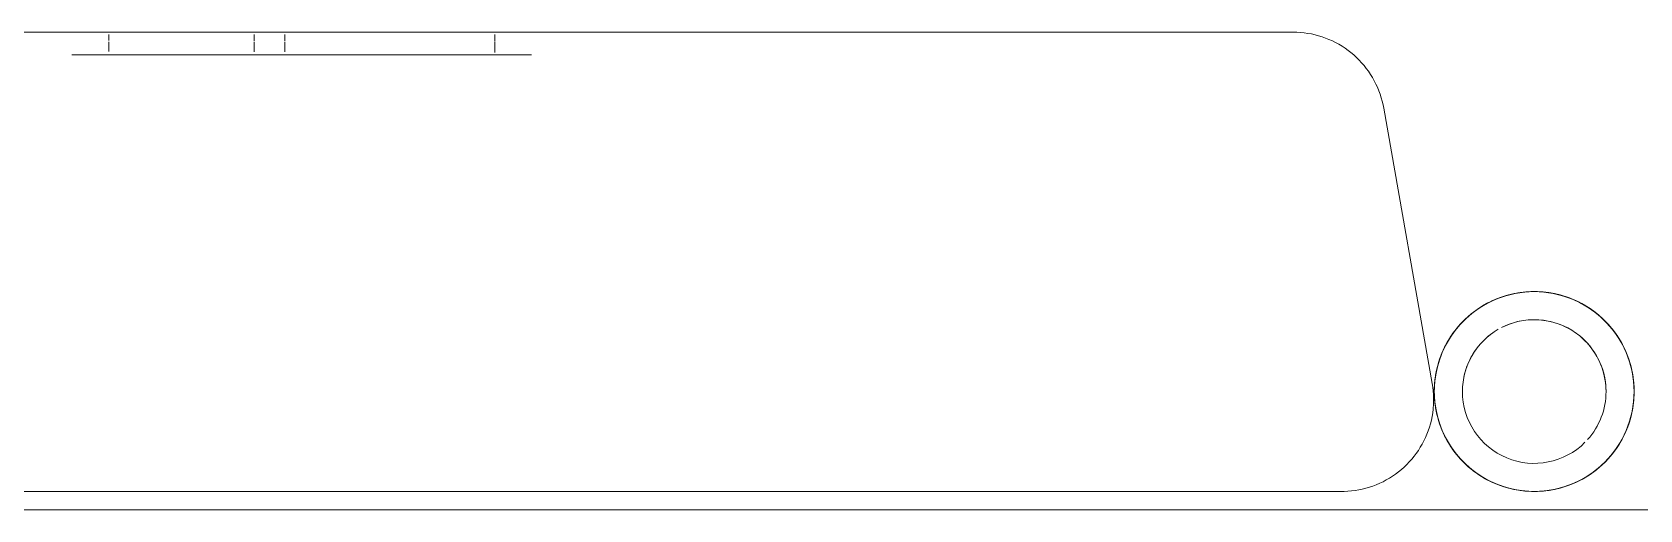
# Model space of a CAD drawing. Header units: metres. Extents: x -0.9 to 62, y -37.3 to 60.
# Drawn here: x 30.3134 to 30.4009, y 0.405 to 0.431 of the extents above; entities that cross this region are included whole.
import ezdxf

# ---------------------------------------------------------------- set-up
doc = ezdxf.new("R2010")
doc.units = ezdxf.units.M
doc.layers.add('P-SANR-FIXT', color=7, linetype='Continuous', lineweight=5)

# ---------------------------------------------------------------- blocks, each defined once
blk = doc.blocks.new('UT_Bacia com caixa acoplada - UT_Bacia com caixa acoplada-3720114-CC')
at = {"layer": 'P-SANR-FIXT'}
for p, q in [((58.974705, 0.431), (58.730768, 0.431)), ((58.992426, 0.431), (58.992687, 0.431)), ((59.001287, 0.411868), (58.998642, 0.426868)), ((58.730768, 0.406), (58.974705, 0.406)), ((59.148277, 0.405), (58.743, 0.405))]:
    blk.add_line(p, q, dxfattribs=at)
at = {"layer": 'P-SANR-FIXT', "color": 253, "true_color": 0xa6a6a6}
for p, q in [((58.927234, 0.431), (58.937018, 0.431)), ((58.936913, 0.431), (58.929234, 0.431)), ((58.929234, 0.430865), (58.929234, 0.430542)), ((58.938825, 0.431), (58.937147, 0.431)), ((58.950247, 0.431), (58.937147, 0.431)), ((58.937147, 0.430865), (58.937147, 0.430529)), ((58.938825, 0.431), (58.952247, 0.431)), ((58.938825, 0.430865), (58.938825, 0.430527)), ((58.950247, 0.430508), (58.950247, 0.430865)), ((58.950342, 0.431), (58.951445, 0.431)), ((58.951836, 0.431), (58.952247, 0.431)), ((58.937018, 0.429773), (58.927234, 0.429773)), ((58.929234, 0.430468), (58.929234, 0.429949)), ((58.929234, 0.429773), (58.936913, 0.429773)), ((58.937147, 0.430468), (58.937147, 0.429928)), ((58.937147, 0.429773), (58.950247, 0.429773)), ((58.937147, 0.429773), (58.938825, 0.429773)), ((58.938825, 0.430468), (58.938825, 0.429924)), ((58.952247, 0.429773), (58.938825, 0.429773)), ((58.950247, 0.429894), (58.950247, 0.430468)), ((58.951445, 0.429773), (58.950342, 0.429773)), ((58.952247, 0.429773), (58.951836, 0.429773))]:
    blk.add_line(p, q, dxfattribs=at)
at = {"layer": 'P-SANR-FIXT', "color": 254, "true_color": 0xdfdfdf}
for p, q in [((58.929017, 0.431), (58.937018, 0.431)), ((58.936913, 0.431), (58.929234, 0.431)), ((58.946397, 0.431), (58.936913, 0.431)), ((58.937129, 0.431), (58.944537, 0.431)), ((58.950044, 0.431), (58.944537, 0.431)), ((58.946397, 0.431), (58.950342, 0.431)), ((58.950247, 0.431), (58.949846, 0.431)), ((58.950247, 0.430508), (58.950247, 0.430865)), ((58.950342, 0.431), (58.952039, 0.431)), ((58.950419, 0.431), (58.951836, 0.431)), ((58.951445, 0.431), (58.952039, 0.431)), ((58.992136, 0.431), (58.992426, 0.431)), ((58.993694, 0.431), (58.993717, 0.431)), ((58.993717, 0.431), (58.993718, 0.431)), ((58.993718, 0.431), (58.993918, 0.430996)), ((58.937018, 0.429773), (58.929017, 0.429773)), ((58.929234, 0.429773), (58.933563, 0.429773)), ((58.933563, 0.429773), (58.936913, 0.429773)), ((58.936913, 0.429773), (58.946397, 0.429773)), ((58.944537, 0.429773), (58.937129, 0.429773)), ((58.944537, 0.429773), (58.949464, 0.429773)), ((58.950342, 0.429773), (58.946397, 0.429773)), ((58.949464, 0.429773), (58.950044, 0.429773)), ((58.949846, 0.429773), (58.950247, 0.429773)), ((58.950247, 0.430064), (58.950247, 0.430468)), ((58.951445, 0.429773), (58.950342, 0.429773)), ((58.951836, 0.429773), (58.950419, 0.429773)), ((58.952039, 0.429773), (58.951445, 0.429773)), ((58.952039, 0.429773), (58.951445, 0.429773)), ((58.998219, 0.428178), (58.998302, 0.427997)), ((59.001352, 0.410673), (59.001343, 0.410568)), ((58.999898, 0.407464), (58.999754, 0.407326)), ((58.974939, 0.406), (58.974705, 0.406)), ((58.99649, 0.406002), (58.996363, 0.406))]:
    blk.add_line(p, q, dxfattribs=at)
at = {"layer": 'P-SANR-FIXT', "color": 7, "true_color": 0xf3f3f3}
for p, q in [((58.946397, 0.431), (58.936913, 0.431)), ((58.937129, 0.431), (58.944537, 0.431)), ((58.950044, 0.431), (58.944537, 0.431)), ((58.946397, 0.431), (58.950342, 0.431)), ((58.936913, 0.429773), (58.946397, 0.429773)), ((58.944537, 0.429773), (58.937129, 0.429773)), ((58.944537, 0.429773), (58.950044, 0.429773)), ((58.950342, 0.429773), (58.946397, 0.429773)), ((59.001132, 0.409496), (59.001068, 0.409307))]:
    blk.add_line(p, q, dxfattribs=at)
at = {"layer": 'P-SANR-FIXT', "color": 7, "true_color": 0xfafafa}
for p, q in [((58.949846, 0.431), (58.937147, 0.431)), ((58.937147, 0.431), (58.938825, 0.431)), ((58.937147, 0.430865), (58.937147, 0.430529)), ((58.938965, 0.431), (58.950419, 0.431)), ((58.938825, 0.429773), (58.937147, 0.429773)), ((58.937147, 0.429773), (58.949846, 0.429773)), ((58.938825, 0.430468), (58.938825, 0.429924)), ((58.950419, 0.429773), (58.938965, 0.429773))]:
    blk.add_line(p, q, dxfattribs=at)
at = {"layer": 'P-SANR-FIXT', "color": 7, "true_color": 0xfefefe}
blk.add_line((59.001341, 0.411472), (59.001356, 0.411273), dxfattribs=at)
at = {"layer": 'P-SANR-FIXT', "flags": 128}
for points in [[(58.993718, 0.431), (58.993703, 0.431), (58.993657, 0.431), (58.993581, 0.431), (58.993475, 0.431), (58.993339, 0.431), (58.993173, 0.431), (58.992978, 0.431), (58.992753, 0.431), (58.992499, 0.431), (58.992217, 0.431), (58.991907, 0.431), (58.99157, 0.431), (58.991205, 0.431), (58.990814, 0.431), (58.990397, 0.431), (58.989955, 0.431), (58.989489, 0.431), (58.988999, 0.431), (58.988487, 0.431), (58.987952, 0.431), (58.987396, 0.431), (58.986819, 0.431), (58.986224, 0.431), (58.98561, 0.431), (58.984978, 0.431), (58.98433, 0.431), (58.983667, 0.431), (58.982989, 0.431), (58.982298, 0.431), (58.981595, 0.431), (58.980881, 0.431), (58.980157, 0.431), (58.979424, 0.431), (58.978684, 0.431), (58.977937, 0.431), (58.977185, 0.431), (58.976429, 0.431), (58.975671, 0.431), (58.974911, 0.431), (58.974705, 0.431)], [(58.995291, 0.430746), (58.99548, 0.430679), (58.995665, 0.430605), (58.995848, 0.430524), (58.996027, 0.430435), (58.996203, 0.430339), (58.996374, 0.430236), (58.996541, 0.430127), (58.996704, 0.43001)], [(58.997163, 0.429624), (58.997305, 0.429484), (58.997441, 0.429337), (58.997572, 0.429186)], [(58.998607, 0.406532), (58.998426, 0.406445), (58.998242, 0.406367), (58.998056, 0.406295), (58.997866, 0.406231)], [(58.974705, 0.406), (58.975571, 0.406), (58.976436, 0.406), (58.977298, 0.406), (58.978156, 0.406), (58.979008, 0.406), (58.979853, 0.406), (58.980691, 0.406), (58.981518, 0.406), (58.982335, 0.406), (58.983139, 0.406), (58.98393, 0.406), (58.984706, 0.406), (58.985467, 0.406), (58.98621, 0.406), (58.986934, 0.406), (58.987639, 0.406), (58.988324, 0.406), (58.988986, 0.406), (58.989626, 0.406), (58.990242, 0.406), (58.990833, 0.406), (58.991398, 0.406), (58.991936, 0.406), (58.992447, 0.406), (58.99293, 0.406), (58.993383, 0.406), (58.993807, 0.406), (58.994199, 0.406), (58.994561, 0.406), (58.994891, 0.406), (58.995189, 0.406), (58.995454, 0.406), (58.995686, 0.406), (58.995884, 0.406), (58.996048, 0.406), (58.996178, 0.406), (58.996274, 0.406), (58.996335, 0.406), (58.996362, 0.406), (58.996363, 0.406)]]:
    blk.add_lwpolyline(points, dxfattribs=at)
at = {"layer": 'P-SANR-FIXT', "color": 253, "true_color": 0xa6a6a6, "flags": 128}
for points in [[(58.974705, 0.431), (58.975466, 0.431), (58.976225, 0.431), (58.976981, 0.431), (58.977734, 0.431), (58.978483, 0.431), (58.979225, 0.431), (58.97996, 0.431), (58.980686, 0.431), (58.981403, 0.431), (58.981981, 0.431)], [(58.982109, 0.431), (58.982804, 0.431), (58.983485, 0.431), (58.984152, 0.431), (58.984805, 0.431)], [(58.985065, 0.431), (58.985441, 0.431), (58.98606, 0.431), (58.98666, 0.431), (58.987242, 0.431), (58.987804, 0.431), (58.988149, 0.431)], [(58.988344, 0.431), (58.988863, 0.431), (58.989359, 0.431), (58.989832, 0.431), (58.99028, 0.431), (58.990704, 0.431), (58.991102, 0.431), (58.991474, 0.431), (58.991819, 0.431), (58.992136, 0.431)], [(58.992687, 0.431), (58.99292, 0.431), (58.993123, 0.431), (58.993297, 0.431), (58.993442, 0.431), (58.993556, 0.431), (58.99364, 0.431), (58.993694, 0.431)], [(58.993918, 0.430996), (58.994118, 0.430984), (58.994317, 0.430964), (58.994515, 0.430936), (58.994712, 0.4309), (58.994907, 0.430857), (58.9951, 0.430805), (58.995291, 0.430746)], [(58.996704, 0.43001), (58.996862, 0.429888), (58.997015, 0.429759), (58.997163, 0.429624)], [(58.997572, 0.429186), (58.997696, 0.429029), (58.997814, 0.428868), (58.997926, 0.428702), (58.99803, 0.428531), (58.998128, 0.428357), (58.998219, 0.428178)], [(58.998302, 0.427997), (58.998378, 0.427812), (58.998447, 0.427624), (58.998508, 0.427434), (58.998562, 0.427241), (58.998607, 0.427046), (58.998642, 0.426868)], [(59.001287, 0.411868), (59.001318, 0.411671), (59.001341, 0.411472)], [(59.001343, 0.410568), (59.001335, 0.410474), (59.00131, 0.410275), (59.001277, 0.410078), (59.001237, 0.409882), (59.001188, 0.409688), (59.001132, 0.409496)], [(59.001356, 0.411273), (59.001363, 0.411073), (59.001361, 0.410873), (59.001352, 0.410673)], [(59.001068, 0.409307), (59.000996, 0.40912), (59.000917, 0.408936), (59.000831, 0.408756), (59.000738, 0.408579), (59.000637, 0.408406)], [(59.000417, 0.408073), (59.000296, 0.407913), (59.00017, 0.407758), (59.000037, 0.407608), (58.999898, 0.407464)], [(58.999754, 0.407326), (58.999604, 0.407193), (58.99945, 0.407066), (58.99929, 0.406946), (58.999125, 0.406832), (58.998957, 0.406725), (58.998784, 0.406625), (58.998607, 0.406532)], [(58.997866, 0.406231), (58.997674, 0.406175), (58.99748, 0.406126), (58.997284, 0.406086), (58.997087, 0.406053), (58.996889, 0.406028), (58.996689, 0.406011), (58.99649, 0.406002)], [(58.98008, 0.406), (58.979237, 0.406), (58.978386, 0.406), (58.97753, 0.406), (58.976669, 0.406), (58.975805, 0.406), (58.974939, 0.406)], [(58.985534, 0.406), (58.984913, 0.406), (58.984141, 0.406), (58.983354, 0.406), (58.982553, 0.406), (58.98174, 0.406), (58.980915, 0.406), (58.98012, 0.406)], [(58.993461, 0.406), (58.993055, 0.406), (58.99258, 0.406), (58.992077, 0.406), (58.991546, 0.406), (58.990988, 0.406), (58.990404, 0.406), (58.989794, 0.406), (58.989161, 0.406), (58.988505, 0.406), (58.987826, 0.406), (58.987126, 0.406), (58.986407, 0.406), (58.985669, 0.406)], [(58.994653, 0.406), (58.9943, 0.406), (58.993916, 0.406), (58.9935, 0.406)], [(58.996294, 0.406), (58.996207, 0.406), (58.996086, 0.406), (58.995931, 0.406), (58.995742, 0.406), (58.99552, 0.406), (58.995264, 0.406), (58.994975, 0.406)]]:
    blk.add_lwpolyline(points, dxfattribs=at)
at = {"layer": 'P-SANR-FIXT', "color": 254, "true_color": 0xdfdfdf, "flags": 128}
for points in [[(59.000637, 0.408406), (59.00053, 0.408237), (59.000417, 0.408073)], [(58.996363, 0.406), (58.996346, 0.406), (58.996294, 0.406)]]:
    blk.add_lwpolyline(points, dxfattribs=at)
at = {"layer": 'P-SANR-FIXT'}
for start, end in [(0, 180), (180, 360)]:
    blk.add_arc((59.006837, 0.41144), 0.00544, start, end, dxfattribs=at)
at = {"layer": 'P-SANR-FIXT', "color": 253, "true_color": 0xa6a6a6}
for start, end in [(0, 180), (75, 180), (0, 75), (180, 270), (180, 360), (270, 0)]:
    blk.add_arc((59.006837, 0.41144), 0.00544, start, end, dxfattribs=at)
at = {"layer": 'P-SANR-FIXT', "color": 254, "true_color": 0xdfdfdf}
for start, end in [(0, 180), (90, 180), (0, 90), (180, 360), (180, 300), (345, 0), (300, 345)]:
    blk.add_arc((59.006837, 0.41144), 0.00544, start, end, dxfattribs=at)
at = {"layer": 'P-SANR-FIXT', "color": 7, "true_color": 0xfafafa}
for start, end in [(0, 180), (0, 180), (180, 0), (180, 0)]:
    blk.add_arc((59.006837, 0.41144), 0.00544, start, end, dxfattribs=at)
at = {"layer": 'P-SANR-FIXT', "color": 7, "true_color": 0xfefefe}
for start, end in [(30, 180), (0, 30), (180, 330), (345, 0), (330, 345)]:
    blk.add_arc((59.006837, 0.41144), 0.00544, start, end, dxfattribs=at)
at = {"layer": 'P-SANR-FIXT', "color": 7, "true_color": 0xf3f3f3}
for radius, start, end in [(0.00544, 105, 180), (0.00544, 45, 135), (0.00544, 75, 105), (0.00544, 30, 75), (0.00544, 135, 150), (0.00391, 90, 116.96169), (0.00391, 0, 116.96169), (0.00391, 60, 90), (0.00544, 0, 45), (0.00544, 150, 180), (0.00391, 120, 150), (0.00391, 135, 150), (0.00391, 120, 135), (0.00391, 45, 60), (0.00391, 0, 45), (0.00544, 0, 30), (0.00391, 150, 180), (0.00391, 150, 165), (0.00391, 165, 180), (0.00544, 180, 285), (0.00544, 180, 195), (0.00391, 180, 315), (0.00391, 180, 315), (0.00544, 285, 0), (0.00391, 318.03831, 360), (0.00391, 318.03831, 360), (0.00544, 330, 0), (0.00544, 195, 330)]:
    blk.add_arc((59.006837, 0.41144), radius, start, end, dxfattribs=at)
at = {"layer": 'P-SANR-FIXT', "color": 7, "true_color": 0xfdfdfd}
for start, end in [(105, 180), (105, 120), (90, 105), (90, 105), (75, 90), (15, 90), (45, 75), (120, 180), (0, 45), (0, 15), (180, 240), (180, 195), (240, 0), (240, 0), (195, 225), (225, 240)]:
    blk.add_arc((59.006837, 0.41144), 0.00544, start, end, dxfattribs=at)

msp = doc.modelspace()

# ---------------------------------------------------------------- block references
at = {"layer": 'P-SANR-FIXT', "color": 253, "true_color": 0xa6a6a6}
msp.add_blockref('UT_Bacia com caixa acoplada - UT_Bacia com caixa acoplada-3720114-CC', (-28.61171, 0), dxfattribs=at)

doc.saveas('drawing.dxf')
